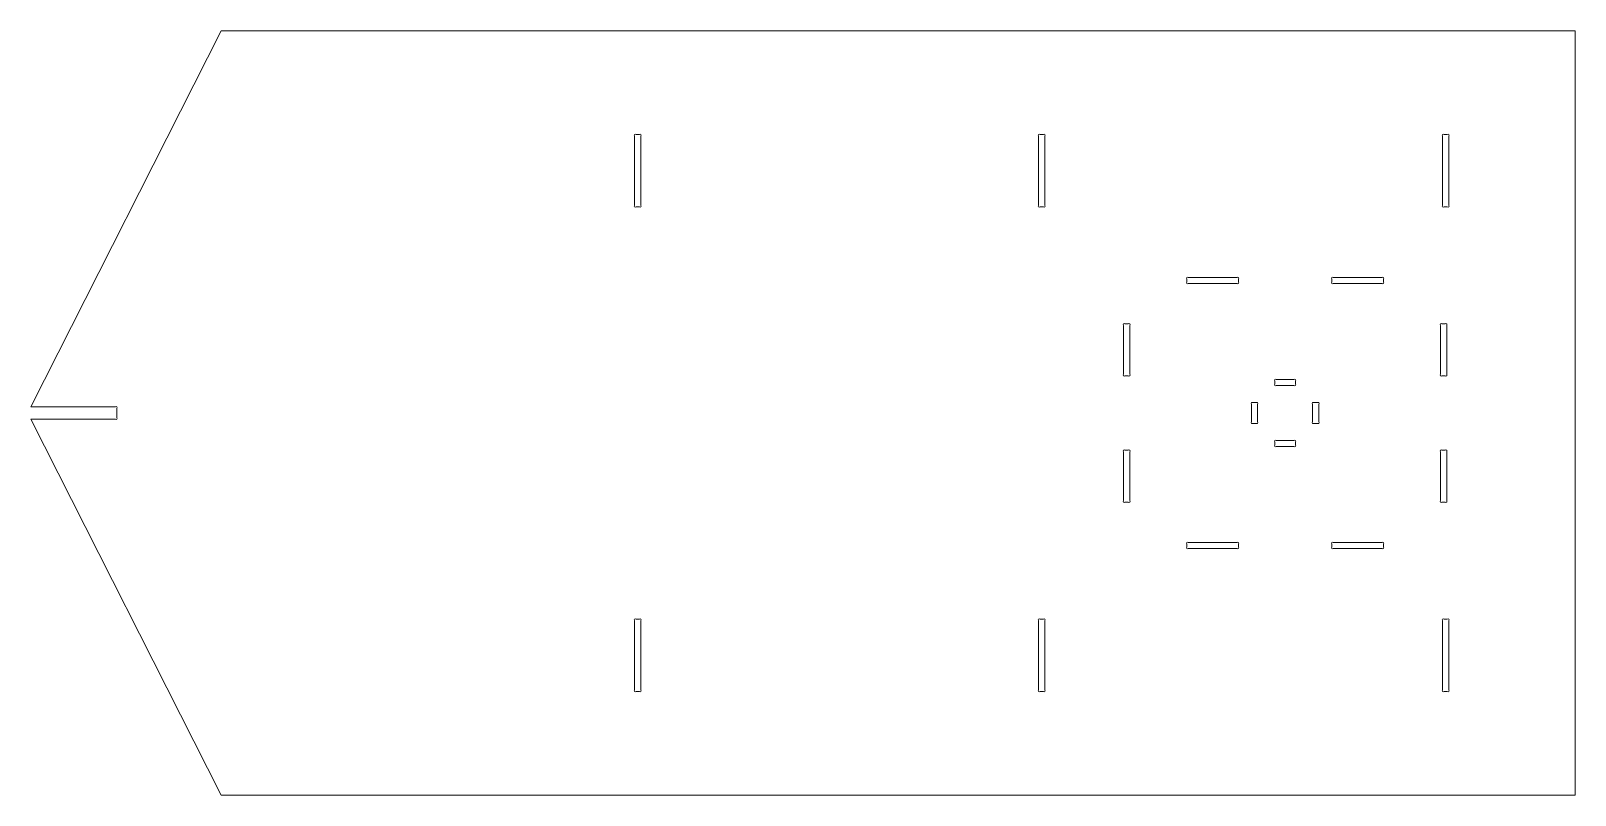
# Model space of a CAD drawing. Header units: millimetres. Extents: x -3384 to 3389, y -1572 to 2591.
# Drawn here: x -31 to 1460, y -1572 to -834 of the extents above; entities that cross this region are included whole.
import ezdxf

# ---------------------------------------------------------------- set-up
doc = ezdxf.new("R2010")
doc.units = ezdxf.units.MM
doc.header["$MEASUREMENT"] = 0
doc.layers.add('Camada 1', color=7, linetype='Continuous')

msp = doc.modelspace()

# ---------------------------------------------------------------- linework, layer by layer
at = {"layer": 'Camada 1', "color": 230, "lineweight": 9}
for points in [[(1459.6895, -833.6211), (1459.6895, -833.6211), (152.6911, -833.6211), (152.6911, -833.6211), (152.6911, -833.6211), (152.6911, -833.6211), (-31.1225, -1196.6211), (-31.1225, -1196.6211), (-31.1225, -1196.6211), (-31.1225, -1196.6211), (50.5535, -1196.6211), (50.5535, -1196.6211), (50.5535, -1196.6211), (50.944, -1196.2306), (51.5772, -1196.2306), (51.9677, -1196.6211), (51.9677, -1196.6211), (52.3582, -1197.0116), (52.3582, -1197.6448), (51.9677, -1198.0353), (51.9677, -1198.0353), (51.9677, -1198.0353), (51.9677, -1207.2069), (51.9677, -1207.2069), (51.9677, -1207.2069), (52.3582, -1207.5974), (52.3582, -1208.2306), (51.9677, -1208.6211), (51.9677, -1208.6211), (51.5772, -1209.0116), (50.944, -1209.0116), (50.5535, -1208.6211), (50.5535, -1208.6211), (50.5535, -1208.6211), (-31.1225, -1208.6211), (-31.1225, -1208.6211), (-31.1225, -1208.6211), (-31.1225, -1208.6211), (152.6911, -1571.6211), (152.6911, -1571.6211), (152.6911, -1571.6211), (152.6911, -1571.6211), (1459.6895, -1571.6211), (1459.6895, -1571.6211), (1459.6895, -1571.6211), (1459.6895, -1571.6211), (1459.6895, -833.6211), (1459.6895, -833.6211)], [(557.7196, -935.0353), (557.7196, -935.0353), (557.7196, -1002.2069), (557.7196, -1002.2069), (557.7196, -1002.2069), (558.1101, -1002.5974), (558.1101, -1003.2306), (557.7196, -1003.6211), (557.7196, -1003.6211), (557.3291, -1004.0116), (556.6959, -1004.0116), (556.3054, -1003.6211), (556.3054, -1003.6211), (556.3054, -1003.6211), (553.1338, -1003.6211), (553.1338, -1003.6211), (553.1338, -1003.6211), (552.7433, -1004.0116), (552.1101, -1004.0116), (551.7196, -1003.6211), (551.7196, -1003.6211), (551.3291, -1003.2306), (551.3291, -1002.5974), (551.7196, -1002.2069), (551.7196, -1002.2069), (551.7196, -1002.2069), (551.7196, -935.0353), (551.7196, -935.0353), (551.7196, -935.0353), (551.3291, -934.6448), (551.3291, -934.0116), (551.7196, -933.6211), (551.7196, -933.6211), (552.1101, -933.2306), (552.7433, -933.2306), (553.1338, -933.6211), (553.1338, -933.6211), (553.1338, -933.6211), (556.3054, -933.6211), (556.3054, -933.6211), (556.3054, -933.6211), (556.6959, -933.2306), (557.3291, -933.2306), (557.7196, -933.6211), (557.7196, -933.6211), (558.1101, -934.0116), (558.1101, -934.6448), (557.7196, -935.0353)], [(941.7196, -1002.2069), (941.7196, -1002.2069), (941.7196, -935.0353), (941.7196, -935.0353), (941.7196, -935.0353), (941.3291, -934.6448), (941.3291, -934.0116), (941.7196, -933.6211), (941.7196, -933.6211), (942.1101, -933.2306), (942.7433, -933.2306), (943.1338, -933.6211), (943.1338, -933.6211), (943.1338, -933.6211), (946.3054, -933.6211), (946.3054, -933.6211), (946.3054, -933.6211), (946.6959, -933.2306), (947.3291, -933.2306), (947.7196, -933.6211), (947.7196, -933.6211), (948.1101, -934.0116), (948.1101, -934.6448), (947.7196, -935.0353), (947.7196, -935.0353), (947.7196, -935.0353), (947.7196, -1002.2069), (947.7196, -1002.2069), (947.7196, -1002.2069), (948.1101, -1002.5974), (948.1101, -1003.2306), (947.7196, -1003.6211), (947.7196, -1003.6211), (947.3291, -1004.0116), (946.6959, -1004.0116), (946.3054, -1003.6211), (946.3054, -1003.6211), (946.3054, -1003.6211), (943.1338, -1003.6211), (943.1338, -1003.6211), (943.1338, -1003.6211), (942.7433, -1004.0116), (942.1101, -1004.0116), (941.7196, -1003.6211), (941.7196, -1003.6211), (941.3291, -1003.2306), (941.3291, -1002.5974), (941.7196, -1002.2069)], [(1331.7196, -1002.2069), (1331.7196, -1002.2069), (1331.7196, -935.0353), (1331.7196, -935.0353), (1331.7196, -935.0353), (1331.3291, -934.6448), (1331.3291, -934.0116), (1331.7196, -933.6211), (1331.7196, -933.6211), (1332.1101, -933.2306), (1332.7433, -933.2306), (1333.1338, -933.6211), (1333.1338, -933.6211), (1333.1338, -933.6211), (1336.3054, -933.6211), (1336.3054, -933.6211), (1336.3054, -933.6211), (1336.6959, -933.2306), (1337.3291, -933.2306), (1337.7196, -933.6211), (1337.7196, -933.6211), (1338.1101, -934.0116), (1338.1101, -934.6448), (1337.7196, -935.0353), (1337.7196, -935.0353), (1337.7196, -935.0353), (1337.7196, -1002.2069), (1337.7196, -1002.2069), (1337.7196, -1002.2069), (1338.1101, -1002.5974), (1338.1101, -1003.2306), (1337.7196, -1003.6211), (1337.7196, -1003.6211), (1337.3291, -1004.0116), (1336.6959, -1004.0116), (1336.3054, -1003.6211), (1336.3054, -1003.6211), (1336.3054, -1003.6211), (1333.1338, -1003.6211), (1333.1338, -1003.6211), (1333.1338, -1003.6211), (1332.7433, -1004.0116), (1332.1101, -1004.0116), (1331.7196, -1003.6211), (1331.7196, -1003.6211), (1331.3291, -1003.2306), (1331.3291, -1002.5974), (1331.7196, -1002.2069)], [(1086.1037, -1077.6211), (1085.7132, -1078.0116), (1085.08, -1078.0116), (1084.6895, -1077.6211), (1084.6895, -1077.6211), (1084.299, -1077.2306), (1084.299, -1076.5974), (1084.6895, -1076.2069), (1084.6895, -1076.2069), (1084.6895, -1076.2069), (1084.6895, -1073.0353), (1084.6895, -1073.0353), (1084.6895, -1073.0353), (1084.299, -1072.6448), (1084.299, -1072.0116), (1084.6895, -1071.6211), (1084.6895, -1071.6211), (1085.08, -1071.2306), (1085.7132, -1071.2306), (1086.1037, -1071.6211), (1086.1037, -1071.6211), (1086.1037, -1071.6211), (1133.2753, -1071.6211), (1133.2753, -1071.6211), (1133.2753, -1071.6211), (1133.6658, -1071.2306), (1134.299, -1071.2306), (1134.6895, -1071.6211), (1134.6895, -1071.6211), (1135.08, -1072.0116), (1135.08, -1072.6448), (1134.6895, -1073.0353), (1134.6895, -1073.0353), (1134.6895, -1073.0353), (1134.6895, -1076.2069), (1134.6895, -1076.2069), (1134.6895, -1076.2069), (1135.08, -1076.5974), (1135.08, -1077.2306), (1134.6895, -1077.6211), (1134.6895, -1077.6211), (1134.299, -1078.0116), (1133.6658, -1078.0116), (1133.2753, -1077.6211), (1133.2753, -1077.6211), (1133.2753, -1077.6211), (1086.1037, -1077.6211), (1086.1037, -1077.6211)], [(1224.6895, -1077.6211), (1224.299, -1077.2306), (1224.299, -1076.5974), (1224.6895, -1076.2069), (1224.6895, -1076.2069), (1224.6895, -1076.2069), (1224.6895, -1073.0353), (1224.6895, -1073.0353), (1224.6895, -1073.0353), (1224.299, -1072.6448), (1224.299, -1072.0116), (1224.6895, -1071.6211), (1224.6895, -1071.6211), (1225.08, -1071.2306), (1225.7132, -1071.2306), (1226.1037, -1071.6211), (1226.1037, -1071.6211), (1226.1037, -1071.6211), (1273.2753, -1071.6211), (1273.2753, -1071.6211), (1273.2753, -1071.6211), (1273.6658, -1071.2306), (1274.299, -1071.2306), (1274.6895, -1071.6211), (1274.6895, -1071.6211), (1275.08, -1072.0116), (1275.08, -1072.6448), (1274.6895, -1073.0353), (1274.6895, -1073.0353), (1274.6895, -1073.0353), (1274.6895, -1076.2069), (1274.6895, -1076.2069), (1274.6895, -1076.2069), (1275.08, -1076.5974), (1275.08, -1077.2306), (1274.6895, -1077.6211), (1274.6895, -1077.6211), (1274.299, -1078.0116), (1273.6658, -1078.0116), (1273.2753, -1077.6211), (1273.2753, -1077.6211), (1273.2753, -1077.6211), (1226.1037, -1077.6211), (1226.1037, -1077.6211), (1226.1037, -1077.6211), (1225.7132, -1078.0116), (1225.08, -1078.0116), (1224.6895, -1077.6211)], [(1023.6895, -1165.2069), (1023.6895, -1165.2069), (1023.6895, -1118.0353), (1023.6895, -1118.0353), (1023.6895, -1118.0353), (1023.299, -1117.6448), (1023.299, -1117.0116), (1023.6895, -1116.6211), (1023.6895, -1116.6211), (1024.08, -1116.2306), (1024.7132, -1116.2306), (1025.1037, -1116.6211), (1025.1037, -1116.6211), (1025.1037, -1116.6211), (1028.2753, -1116.6211), (1028.2753, -1116.6211), (1028.2753, -1116.6211), (1028.6658, -1116.2306), (1029.299, -1116.2306), (1029.6895, -1116.6211), (1029.6895, -1116.6211), (1030.08, -1117.0116), (1030.08, -1117.6448), (1029.6895, -1118.0353), (1029.6895, -1118.0353), (1029.6895, -1118.0353), (1029.6895, -1165.2069), (1029.6895, -1165.2069), (1029.6895, -1165.2069), (1030.08, -1165.5974), (1030.08, -1166.2306), (1029.6895, -1166.6211), (1029.6895, -1166.6211), (1029.299, -1167.0116), (1028.6658, -1167.0116), (1028.2753, -1166.6211), (1028.2753, -1166.6211), (1028.2753, -1166.6211), (1025.1037, -1166.6211), (1025.1037, -1166.6211), (1025.1037, -1166.6211), (1024.7132, -1167.0116), (1024.08, -1167.0116), (1023.6895, -1166.6211), (1023.6895, -1166.6211), (1023.299, -1166.2306), (1023.299, -1165.5974), (1023.6895, -1165.2069)], [(1329.6895, -1165.2069), (1329.6895, -1165.2069), (1329.6895, -1118.0353), (1329.6895, -1118.0353), (1329.6895, -1118.0353), (1329.299, -1117.6448), (1329.299, -1117.0116), (1329.6895, -1116.6211), (1329.6895, -1116.6211), (1330.08, -1116.2306), (1330.7132, -1116.2306), (1331.1037, -1116.6211), (1331.1037, -1116.6211), (1331.1037, -1116.6211), (1334.2753, -1116.6211), (1334.2753, -1116.6211), (1334.2753, -1116.6211), (1334.6658, -1116.2306), (1335.299, -1116.2306), (1335.6895, -1116.6211), (1335.6895, -1116.6211), (1336.08, -1117.0116), (1336.08, -1117.6448), (1335.6895, -1118.0353), (1335.6895, -1118.0353), (1335.6895, -1118.0353), (1335.6895, -1165.2069), (1335.6895, -1165.2069), (1335.6895, -1165.2069), (1336.08, -1165.5974), (1336.08, -1166.2306), (1335.6895, -1166.6211), (1335.6895, -1166.6211), (1335.299, -1167.0116), (1334.6658, -1167.0116), (1334.2753, -1166.6211), (1334.2753, -1166.6211), (1334.2753, -1166.6211), (1331.1037, -1166.6211), (1331.1037, -1166.6211), (1331.1037, -1166.6211), (1330.7132, -1167.0116), (1330.08, -1167.0116), (1329.6895, -1166.6211), (1329.6895, -1166.6211), (1329.299, -1166.2306), (1329.299, -1165.5974), (1329.6895, -1165.2069)], [(1169.6895, -1171.5353), (1169.299, -1171.1448), (1169.299, -1170.5116), (1169.6895, -1170.1211), (1169.6895, -1170.1211), (1170.08, -1169.7306), (1170.7132, -1169.7306), (1171.1037, -1170.1211), (1171.1037, -1170.1211), (1171.1037, -1170.1211), (1188.2753, -1170.1211), (1188.2753, -1170.1211), (1188.2753, -1170.1211), (1188.6658, -1169.7306), (1189.299, -1169.7306), (1189.6895, -1170.1211), (1189.6895, -1170.1211), (1190.08, -1170.5116), (1190.08, -1171.1448), (1189.6895, -1171.5353), (1189.6895, -1171.5353), (1189.6895, -1171.5353), (1189.6895, -1174.7069), (1189.6895, -1174.7069), (1189.6895, -1174.7069), (1190.08, -1175.0974), (1190.08, -1175.7306), (1189.6895, -1176.1211), (1189.6895, -1176.1211), (1189.299, -1176.5116), (1188.6658, -1176.5116), (1188.2753, -1176.1211), (1188.2753, -1176.1211), (1188.2753, -1176.1211), (1171.1037, -1176.1211), (1171.1037, -1176.1211), (1171.1037, -1176.1211), (1170.7132, -1176.5116), (1170.08, -1176.5116), (1169.6895, -1176.1211), (1169.6895, -1176.1211), (1169.299, -1175.7306), (1169.299, -1175.0974), (1169.6895, -1174.7069), (1169.6895, -1174.7069), (1169.6895, -1174.7069), (1169.6895, -1171.5353), (1169.6895, -1171.5353)], [(1147.1895, -1212.6211), (1146.799, -1212.2306), (1146.799, -1211.5974), (1147.1895, -1211.2069), (1147.1895, -1211.2069), (1147.1895, -1211.2069), (1147.1895, -1194.0353), (1147.1895, -1194.0353), (1147.1895, -1194.0353), (1146.799, -1193.6448), (1146.799, -1193.0116), (1147.1895, -1192.6211), (1147.1895, -1192.6211), (1147.58, -1192.2306), (1148.2132, -1192.2306), (1148.6037, -1192.6211), (1148.6037, -1192.6211), (1148.6037, -1192.6211), (1151.7753, -1192.6211), (1151.7753, -1192.6211), (1151.7753, -1192.6211), (1152.1658, -1192.2306), (1152.799, -1192.2306), (1153.1895, -1192.6211), (1153.1895, -1192.6211), (1153.58, -1193.0116), (1153.58, -1193.6448), (1153.1895, -1194.0353), (1153.1895, -1194.0353), (1153.1895, -1194.0353), (1153.1895, -1211.2069), (1153.1895, -1211.2069), (1153.1895, -1211.2069), (1153.58, -1211.5974), (1153.58, -1212.2306), (1153.1895, -1212.6211), (1153.1895, -1212.6211), (1152.799, -1213.0116), (1152.1658, -1213.0116), (1151.7753, -1212.6211), (1151.7753, -1212.6211), (1151.7753, -1212.6211), (1148.6037, -1212.6211), (1148.6037, -1212.6211), (1148.6037, -1212.6211), (1148.2132, -1213.0116), (1147.58, -1213.0116), (1147.1895, -1212.6211)], [(1206.1895, -1211.2069), (1206.1895, -1211.2069), (1206.1895, -1194.0353), (1206.1895, -1194.0353), (1206.1895, -1194.0353), (1205.799, -1193.6448), (1205.799, -1193.0116), (1206.1895, -1192.6211), (1206.1895, -1192.6211), (1206.58, -1192.2306), (1207.2132, -1192.2306), (1207.6037, -1192.6211), (1207.6037, -1192.6211), (1207.6037, -1192.6211), (1210.7753, -1192.6211), (1210.7753, -1192.6211), (1210.7753, -1192.6211), (1211.1658, -1192.2306), (1211.799, -1192.2306), (1212.1895, -1192.6211), (1212.1895, -1192.6211), (1212.58, -1193.0116), (1212.58, -1193.6448), (1212.1895, -1194.0353), (1212.1895, -1194.0353), (1212.1895, -1194.0353), (1212.1895, -1211.2069), (1212.1895, -1211.2069), (1212.1895, -1211.2069), (1212.58, -1211.5974), (1212.58, -1212.2306), (1212.1895, -1212.6211), (1212.1895, -1212.6211), (1211.799, -1213.0116), (1211.1658, -1213.0116), (1210.7753, -1212.6211), (1210.7753, -1212.6211), (1210.7753, -1212.6211), (1207.6037, -1212.6211), (1207.6037, -1212.6211), (1207.6037, -1212.6211), (1207.2132, -1213.0116), (1206.58, -1213.0116), (1206.1895, -1212.6211), (1206.1895, -1212.6211), (1205.799, -1212.2306), (1205.799, -1211.5974), (1206.1895, -1211.2069)], [(1169.6895, -1229.1211), (1170.08, -1228.7306), (1170.7132, -1228.7306), (1171.1037, -1229.1211), (1171.1037, -1229.1211), (1171.1037, -1229.1211), (1188.2753, -1229.1211), (1188.2753, -1229.1211), (1188.2753, -1229.1211), (1188.6658, -1228.7306), (1189.299, -1228.7306), (1189.6895, -1229.1211), (1189.6895, -1229.1211), (1190.08, -1229.5116), (1190.08, -1230.1448), (1189.6895, -1230.5353), (1189.6895, -1230.5353), (1189.6895, -1230.5353), (1189.6895, -1233.7069), (1189.6895, -1233.7069), (1189.6895, -1233.7069), (1190.08, -1234.0974), (1190.08, -1234.7306), (1189.6895, -1235.1211), (1189.6895, -1235.1211), (1189.299, -1235.5116), (1188.6658, -1235.5116), (1188.2753, -1235.1211), (1188.2753, -1235.1211), (1188.2753, -1235.1211), (1171.1037, -1235.1211), (1171.1037, -1235.1211), (1171.1037, -1235.1211), (1170.7132, -1235.5116), (1170.08, -1235.5116), (1169.6895, -1235.1211), (1169.6895, -1235.1211), (1169.299, -1234.7306), (1169.299, -1234.0974), (1169.6895, -1233.7069), (1169.6895, -1233.7069), (1169.6895, -1233.7069), (1169.6895, -1230.5353), (1169.6895, -1230.5353), (1169.6895, -1230.5353), (1169.299, -1230.1448), (1169.299, -1229.5116), (1169.6895, -1229.1211)], [(1023.6895, -1287.2069), (1023.6895, -1287.2069), (1023.6895, -1240.0353), (1023.6895, -1240.0353), (1023.6895, -1240.0353), (1023.299, -1239.6448), (1023.299, -1239.0116), (1023.6895, -1238.6211), (1023.6895, -1238.6211), (1024.08, -1238.2306), (1024.7132, -1238.2306), (1025.1037, -1238.6211), (1025.1037, -1238.6211), (1025.1037, -1238.6211), (1028.2753, -1238.6211), (1028.2753, -1238.6211), (1028.2753, -1238.6211), (1028.6658, -1238.2306), (1029.299, -1238.2306), (1029.6895, -1238.6211), (1029.6895, -1238.6211), (1030.08, -1239.0116), (1030.08, -1239.6448), (1029.6895, -1240.0353), (1029.6895, -1240.0353), (1029.6895, -1240.0353), (1029.6895, -1287.2069), (1029.6895, -1287.2069), (1029.6895, -1287.2069), (1030.08, -1287.5974), (1030.08, -1288.2306), (1029.6895, -1288.6211), (1029.6895, -1288.6211), (1029.299, -1289.0116), (1028.6658, -1289.0116), (1028.2753, -1288.6211), (1028.2753, -1288.6211), (1028.2753, -1288.6211), (1025.1037, -1288.6211), (1025.1037, -1288.6211), (1025.1037, -1288.6211), (1024.7132, -1289.0116), (1024.08, -1289.0116), (1023.6895, -1288.6211), (1023.6895, -1288.6211), (1023.299, -1288.2306), (1023.299, -1287.5974), (1023.6895, -1287.2069)], [(1329.6895, -1287.2069), (1329.6895, -1287.2069), (1329.6895, -1240.0353), (1329.6895, -1240.0353), (1329.6895, -1240.0353), (1329.299, -1239.6448), (1329.299, -1239.0116), (1329.6895, -1238.6211), (1329.6895, -1238.6211), (1330.08, -1238.2306), (1330.7132, -1238.2306), (1331.1037, -1238.6211), (1331.1037, -1238.6211), (1331.1037, -1238.6211), (1334.2753, -1238.6211), (1334.2753, -1238.6211), (1334.2753, -1238.6211), (1334.6658, -1238.2306), (1335.299, -1238.2306), (1335.6895, -1238.6211), (1335.6895, -1238.6211), (1336.08, -1239.0116), (1336.08, -1239.6448), (1335.6895, -1240.0353), (1335.6895, -1240.0353), (1335.6895, -1240.0353), (1335.6895, -1287.2069), (1335.6895, -1287.2069), (1335.6895, -1287.2069), (1336.08, -1287.5974), (1336.08, -1288.2306), (1335.6895, -1288.6211), (1335.6895, -1288.6211), (1335.299, -1289.0116), (1334.6658, -1289.0116), (1334.2753, -1288.6211), (1334.2753, -1288.6211), (1334.2753, -1288.6211), (1331.1037, -1288.6211), (1331.1037, -1288.6211), (1331.1037, -1288.6211), (1330.7132, -1289.0116), (1330.08, -1289.0116), (1329.6895, -1288.6211), (1329.6895, -1288.6211), (1329.299, -1288.2306), (1329.299, -1287.5974), (1329.6895, -1287.2069)], [(1086.1037, -1327.6211), (1086.1037, -1327.6211), (1133.2753, -1327.6211), (1133.2753, -1327.6211), (1133.2753, -1327.6211), (1133.6658, -1327.2306), (1134.299, -1327.2306), (1134.6895, -1327.6211), (1134.6895, -1327.6211), (1135.08, -1328.0116), (1135.08, -1328.6448), (1134.6895, -1329.0353), (1134.6895, -1329.0353), (1134.6895, -1329.0353), (1134.6895, -1332.2069), (1134.6895, -1332.2069), (1134.6895, -1332.2069), (1135.08, -1332.5974), (1135.08, -1333.2306), (1134.6895, -1333.6211), (1134.6895, -1333.6211), (1134.299, -1334.0116), (1133.6658, -1334.0116), (1133.2753, -1333.6211), (1133.2753, -1333.6211), (1133.2753, -1333.6211), (1086.1037, -1333.6211), (1086.1037, -1333.6211), (1086.1037, -1333.6211), (1085.7132, -1334.0116), (1085.08, -1334.0116), (1084.6895, -1333.6211), (1084.6895, -1333.6211), (1084.299, -1333.2306), (1084.299, -1332.5974), (1084.6895, -1332.2069), (1084.6895, -1332.2069), (1084.6895, -1332.2069), (1084.6895, -1329.0353), (1084.6895, -1329.0353), (1084.6895, -1329.0353), (1084.299, -1328.6448), (1084.299, -1328.0116), (1084.6895, -1327.6211), (1084.6895, -1327.6211), (1085.08, -1327.2306), (1085.7132, -1327.2306), (1086.1037, -1327.6211)], [(1226.1037, -1327.6211), (1226.1037, -1327.6211), (1273.2753, -1327.6211), (1273.2753, -1327.6211), (1273.2753, -1327.6211), (1273.6658, -1327.2306), (1274.299, -1327.2306), (1274.6895, -1327.6211), (1274.6895, -1327.6211), (1275.08, -1328.0116), (1275.08, -1328.6448), (1274.6895, -1329.0353), (1274.6895, -1329.0353), (1274.6895, -1329.0353), (1274.6895, -1332.2069), (1274.6895, -1332.2069), (1274.6895, -1332.2069), (1275.08, -1332.5974), (1275.08, -1333.2306), (1274.6895, -1333.6211), (1274.6895, -1333.6211), (1274.299, -1334.0116), (1273.6658, -1334.0116), (1273.2753, -1333.6211), (1273.2753, -1333.6211), (1273.2753, -1333.6211), (1226.1037, -1333.6211), (1226.1037, -1333.6211), (1226.1037, -1333.6211), (1225.7132, -1334.0116), (1225.08, -1334.0116), (1224.6895, -1333.6211), (1224.6895, -1333.6211), (1224.299, -1333.2306), (1224.299, -1332.5974), (1224.6895, -1332.2069), (1224.6895, -1332.2069), (1224.6895, -1332.2069), (1224.6895, -1329.0353), (1224.6895, -1329.0353), (1224.6895, -1329.0353), (1224.299, -1328.6448), (1224.299, -1328.0116), (1224.6895, -1327.6211), (1224.6895, -1327.6211), (1225.08, -1327.2306), (1225.7132, -1327.2306), (1226.1037, -1327.6211)], [(557.7196, -1403.0353), (557.7196, -1403.0353), (557.7196, -1470.2069), (557.7196, -1470.2069), (557.7196, -1470.2069), (558.1101, -1470.5974), (558.1101, -1471.2306), (557.7196, -1471.6211), (557.7196, -1471.6211), (557.3291, -1472.0116), (556.6959, -1472.0116), (556.3054, -1471.6211), (556.3054, -1471.6211), (556.3054, -1471.6211), (553.1338, -1471.6211), (553.1338, -1471.6211), (553.1338, -1471.6211), (552.7433, -1472.0116), (552.1101, -1472.0116), (551.7196, -1471.6211), (551.7196, -1471.6211), (551.3291, -1471.2306), (551.3291, -1470.5974), (551.7196, -1470.2069), (551.7196, -1470.2069), (551.7196, -1470.2069), (551.7196, -1403.0353), (551.7196, -1403.0353), (551.7196, -1403.0353), (551.3291, -1402.6448), (551.3291, -1402.0116), (551.7196, -1401.6211), (551.7196, -1401.6211), (552.1101, -1401.2306), (552.7433, -1401.2306), (553.1338, -1401.6211), (553.1338, -1401.6211), (553.1338, -1401.6211), (556.3054, -1401.6211), (556.3054, -1401.6211), (556.3054, -1401.6211), (556.6959, -1401.2306), (557.3291, -1401.2306), (557.7196, -1401.6211), (557.7196, -1401.6211), (558.1101, -1402.0116), (558.1101, -1402.6448), (557.7196, -1403.0353)], [(941.7196, -1470.2069), (941.7196, -1470.2069), (941.7196, -1403.0353), (941.7196, -1403.0353), (941.7196, -1403.0353), (941.3291, -1402.6448), (941.3291, -1402.0116), (941.7196, -1401.6211), (941.7196, -1401.6211), (942.1101, -1401.2306), (942.7433, -1401.2306), (943.1338, -1401.6211), (943.1338, -1401.6211), (943.1338, -1401.6211), (946.3054, -1401.6211), (946.3054, -1401.6211), (946.3054, -1401.6211), (946.6959, -1401.2306), (947.3291, -1401.2306), (947.7196, -1401.6211), (947.7196, -1401.6211), (948.1101, -1402.0116), (948.1101, -1402.6448), (947.7196, -1403.0353), (947.7196, -1403.0353), (947.7196, -1403.0353), (947.7196, -1470.2069), (947.7196, -1470.2069), (947.7196, -1470.2069), (948.1101, -1470.5974), (948.1101, -1471.2306), (947.7196, -1471.6211), (947.7196, -1471.6211), (947.3291, -1472.0116), (946.6959, -1472.0116), (946.3054, -1471.6211), (946.3054, -1471.6211), (946.3054, -1471.6211), (943.1338, -1471.6211), (943.1338, -1471.6211), (943.1338, -1471.6211), (942.7433, -1472.0116), (942.1101, -1472.0116), (941.7196, -1471.6211), (941.7196, -1471.6211), (941.3291, -1471.2306), (941.3291, -1470.5974), (941.7196, -1470.2069)], [(1331.7196, -1470.2069), (1331.7196, -1470.2069), (1331.7196, -1403.0353), (1331.7196, -1403.0353), (1331.7196, -1403.0353), (1331.3291, -1402.6448), (1331.3291, -1402.0116), (1331.7196, -1401.6211), (1331.7196, -1401.6211), (1332.1101, -1401.2306), (1332.7433, -1401.2306), (1333.1338, -1401.6211), (1333.1338, -1401.6211), (1333.1338, -1401.6211), (1336.3054, -1401.6211), (1336.3054, -1401.6211), (1336.3054, -1401.6211), (1336.6959, -1401.2306), (1337.3291, -1401.2306), (1337.7196, -1401.6211), (1337.7196, -1401.6211), (1338.1101, -1402.0116), (1338.1101, -1402.6448), (1337.7196, -1403.0353), (1337.7196, -1403.0353), (1337.7196, -1403.0353), (1337.7196, -1470.2069), (1337.7196, -1470.2069), (1337.7196, -1470.2069), (1338.1101, -1470.5974), (1338.1101, -1471.2306), (1337.7196, -1471.6211), (1337.7196, -1471.6211), (1337.3291, -1472.0116), (1336.6959, -1472.0116), (1336.3054, -1471.6211), (1336.3054, -1471.6211), (1336.3054, -1471.6211), (1333.1338, -1471.6211), (1333.1338, -1471.6211), (1333.1338, -1471.6211), (1332.7433, -1472.0116), (1332.1101, -1472.0116), (1331.7196, -1471.6211), (1331.7196, -1471.6211), (1331.3291, -1471.2306), (1331.3291, -1470.5974), (1331.7196, -1470.2069)]]:
    msp.add_open_spline(points, degree=3, knots=[0, 0, 0, 0, 0.076923077, 0.076923077, 0.076923077, 0.076923077, 0.153846154, 0.153846154, 0.153846154, 0.153846154, 0.230769231, 0.230769231, 0.230769231, 0.230769231, 0.307692308, 0.307692308, 0.307692308, 0.307692308, 0.384615385, 0.384615385, 0.384615385, 0.384615385, 0.461538462, 0.461538462, 0.461538462, 0.461538462, 0.538461538, 0.538461538, 0.538461538, 0.538461538, 0.615384615, 0.615384615, 0.615384615, 0.615384615, 0.692307692, 0.692307692, 0.692307692, 0.692307692, 0.769230769, 0.769230769, 0.769230769, 0.769230769, 0.846153846, 0.846153846, 0.846153846, 0.846153846, 1, 1, 1, 1], dxfattribs=at)

doc.saveas('drawing.dxf')
